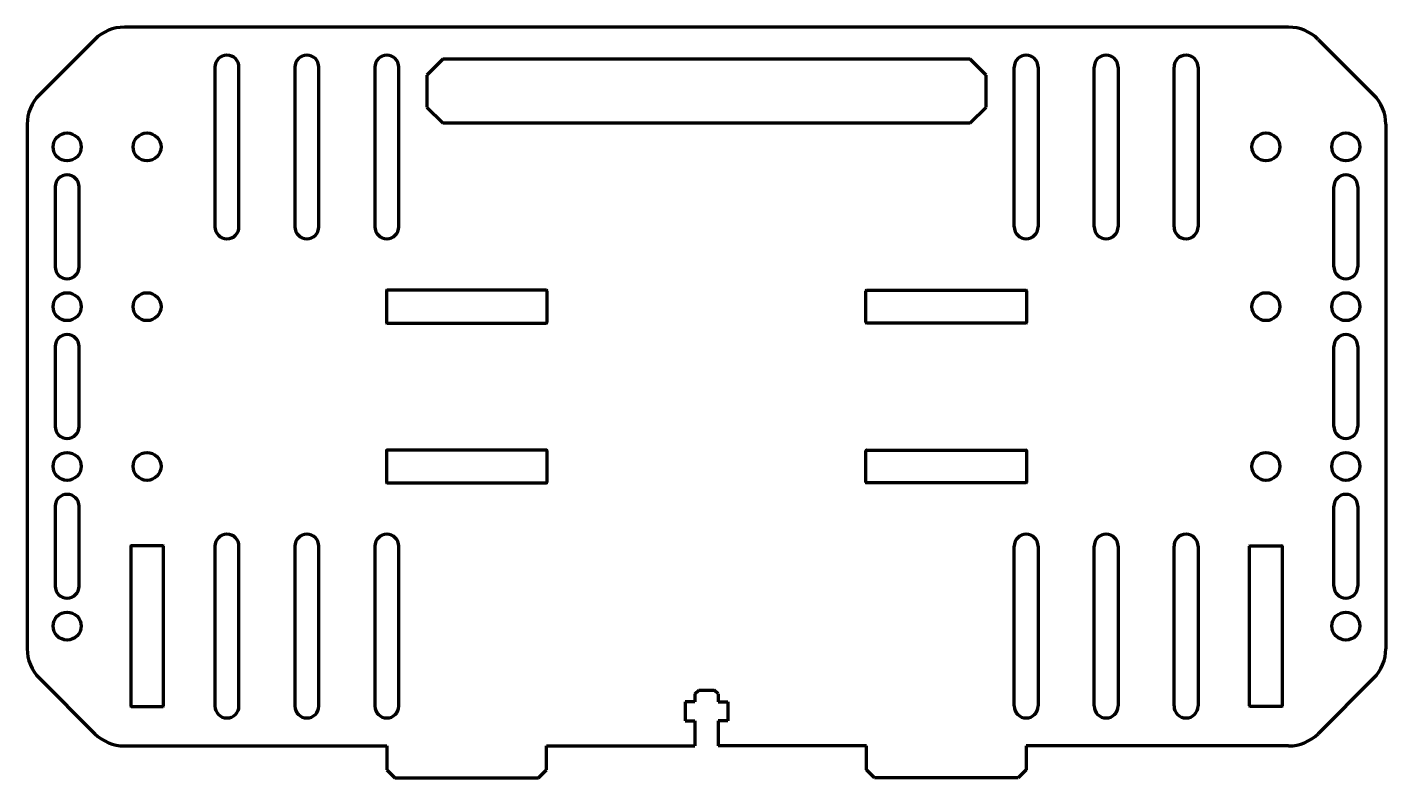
# Model space of a CAD drawing. Header units: millimetres. Extents: x -85 to 85, y 39 to 133.
import ezdxf

# ---------------------------------------------------------------- set-up
doc = ezdxf.new("R2010")
doc.units = ezdxf.units.MM
doc.linetypes.add('K5LT_BASIC', pattern=[0])
doc.layers.add('Системный слой (1)', color=251, linetype='Continuous', true_color=0x6c6c6c)

msp = doc.modelspace()

# ---------------------------------------------------------------- linework, layer by layer
at = {"layer": 'Системный слой (1)', "color": 150, "linetype": 'K5LT_BASIC', "lineweight": 80, "true_color": 0x0080ff}
for p, q in [((72.84, 133), (-72.84, 133)), ((-76.53, 131.47), (-83.47, 124.53)), ((76.53, 131.47), (83.47, 124.53)), ((-61.5, 128), (-61.5, 108)), ((-58.5, 108), (-58.5, 128)), ((-51.5, 128), (-51.5, 108)), ((-48.5, 108), (-48.5, 128)), ((-41.5, 128), (-41.5, 108)), ((-38.5, 108), (-38.5, 128)), ((-33, 129), (-35, 127)), ((33, 129), (-33, 129)), ((35, 127), (33, 129)), ((38.5, 108), (38.5, 128)), ((41.5, 128), (41.5, 108)), ((48.5, 108), (48.5, 128)), ((51.5, 128), (51.5, 108)), ((58.5, 108), (58.5, 128)), ((61.5, 128), (61.5, 108)), ((-35, 127), (-35, 123)), ((35, 123), (35, 127)), ((-35, 123), (-33, 121)), ((33, 121), (35, 123)), ((-85, 120.84), (-85, 55.16)), ((-33, 121), (33, 121)), ((85, 120.84), (85, 55.16)), ((-81.5, 113), (-81.5, 103)), ((-78.5, 103), (-78.5, 113)), ((78.5, 103), (78.5, 113)), ((81.5, 113), (81.5, 103)), ((-40.05, 100), (-40.05, 96)), ((-20, 100.05), (-40, 100.05)), ((-19.95, 96), (-19.95, 100)), ((19.95, 96), (19.95, 100)), ((20, 100.05), (40, 100.05)), ((40.05, 100), (40.05, 96)), ((-40, 95.95), (-20, 95.95)), ((40, 95.95), (20, 95.95)), ((-81.5, 93), (-81.5, 83)), ((-78.5, 83), (-78.5, 93)), ((78.5, 83), (78.5, 93)), ((81.5, 93), (81.5, 83)), ((-40.05, 80), (-40.05, 76)), ((-20, 80.05), (-40, 80.05)), ((-19.95, 76), (-19.95, 80)), ((19.95, 76), (19.95, 80)), ((20, 80.05), (40, 80.05)), ((40.05, 80), (40.05, 76)), ((-40, 75.95), (-20, 75.95)), ((40, 75.95), (20, 75.95)), ((-81.5, 73), (-81.5, 63)), ((-78.5, 63), (-78.5, 73)), ((78.5, 63), (78.5, 73)), ((81.5, 73), (81.5, 63)), ((-72.05, 68), (-72.05, 48)), ((-68, 68.05), (-72, 68.05)), ((-67.95, 48), (-67.95, 68)), ((-61.5, 68), (-61.5, 48)), ((-51.5, 68), (-51.5, 48)), ((-41.5, 68), (-41.5, 48)), ((41.5, 68), (41.5, 48)), ((51.5, 68), (51.5, 48)), ((61.5, 68), (61.5, 48)), ((68, 68.05), (72, 68.05)), ((-58.5, 48), (-58.5, 68)), ((-48.5, 48), (-48.5, 68)), ((-38.5, 48), (-38.5, 68)), ((38.5, 48), (38.5, 68)), ((48.5, 48), (48.5, 68)), ((58.5, 48), (58.5, 68)), ((67.95, 48), (67.95, 68)), ((72.05, 68), (72.05, 48)), ((-83.47, 51.47), (-76.53, 44.53)), ((83.47, 51.47), (76.53, 44.53)), ((-1.44, 49.5), (-0.94, 50)), ((-1.44, 49.5), (-1.44, 48.5)), ((-0.94, 50), (0.94, 50)), ((1.44, 49.5), (0.94, 50)), ((1.44, 49.5), (1.44, 48.5)), ((-72, 47.95), (-68, 47.95)), ((-1.44, 48.5), (-2.69, 48.5)), ((-2.69, 48.5), (-2.69, 46.12)), ((1.44, 48.5), (2.69, 48.5)), ((2.69, 48.5), (2.69, 46.12)), ((72, 47.95), (68, 47.95)), ((-2.69, 46.12), (-1.44, 46.12)), ((-1.44, 46.12), (-1.44, 43)), ((1.44, 46.12), (1.44, 43)), ((2.69, 46.12), (1.44, 46.12)), ((-72.84, 43), (-40, 43)), ((-40, 43), (-40, 40)), ((-20, 43), (-1.44, 43)), ((-20, 40), (-20, 43)), ((20, 43), (1.44, 43)), ((20, 40), (20, 43)), ((72.84, 43), (40, 43)), ((40, 43), (40, 40)), ((-40, 40), (-39, 39)), ((-21, 39), (-20, 40)), ((21, 39), (20, 40)), ((40, 40), (39, 39)), ((-39, 39), (-21, 39)), ((39, 39), (21, 39))]:
    msp.add_line(p, q, dxfattribs=at)
for centre in [(-80, 118), (-70, 118), (70, 118), (80, 118), (-80, 98), (-70, 98), (70, 98), (80, 98), (-80, 78), (-70, 78), (70, 78), (80, 78), (-80, 58), (80, 58)]:
    msp.add_circle(centre, 1.75, dxfattribs=at)
for centre, radius, start, end in [((-72.84, 127.77), 5.23, 90, 135), ((72.84, 127.77), 5.23, 45, 90), ((-60, 128), 1.5, 0, 180), ((-50, 128), 1.5, 0, 180), ((-40, 128), 1.5, 0, 180), ((40, 128), 1.5, 0, 180), ((50, 128), 1.5, 0, 180), ((60, 128), 1.5, 0, 180), ((-79.77, 120.84), 5.23, 135, 180), ((79.77, 120.84), 5.23, 0, 45), ((-80, 113), 1.5, 0, 180), ((80, 113), 1.5, 0, 180), ((-60, 108), 1.5, 180, 360), ((-50, 108), 1.5, 180, 360), ((-40, 108), 1.5, 180, 0), ((40, 108), 1.5, 180, 0), ((50, 108), 1.5, 180, 0), ((60, 108), 1.5, 180, 0), ((-80, 103), 1.5, 180, 0), ((80, 103), 1.5, 180, 0), ((-40, 100), 0.05, 90, 180), ((-20, 100), 0.05, 0, 90), ((20, 100), 0.05, 90, 180), ((40, 100), 0.05, 0, 90), ((-40, 96), 0.05, 180, 270), ((-20, 96), 0.05, 270, 0), ((20, 96), 0.05, 180, 270), ((40, 96), 0.05, 270, 0), ((-80, 93), 1.5, 0, 180), ((80, 93), 1.5, 0, 180), ((-80, 83), 1.5, 180, 0), ((80, 83), 1.5, 180, 0), ((-40, 80), 0.05, 90, 180), ((-20, 80), 0.05, 0, 90), ((20, 80), 0.05, 90, 180), ((40, 80), 0.05, 0, 90), ((-40, 76), 0.05, 180, 270), ((-20, 76), 0.05, 270, 0), ((20, 76), 0.05, 180, 270), ((40, 76), 0.05, 270, 0), ((-80, 73), 1.5, 0, 180), ((80, 73), 1.5, 0, 180), ((-72, 68), 0.05, 90, 180), ((-68, 68), 0.05, 0, 90), ((-60, 68), 1.5, 0, 180), ((-50, 68), 1.5, 0, 180), ((-40, 68), 1.5, 0, 180), ((40, 68), 1.5, 0, 180), ((50, 68), 1.5, 0, 180), ((60, 68), 1.5, 0, 180), ((68, 68), 0.05, 90, 180), ((72, 68), 0.05, 0, 90), ((-80, 63), 1.5, 180, 0), ((80, 63), 1.5, 180, 0), ((-79.77, 55.16), 5.23, 180, 225), ((79.77, 55.16), 5.23, 315, 0), ((-72, 48), 0.05, 180, 270), ((-68, 48), 0.05, 270, 0), ((-60, 48), 1.5, 180, 360), ((-50, 48), 1.5, 180, 360), ((-40, 48), 1.5, 180, 360), ((40, 48), 1.5, 180, 0), ((50, 48), 1.5, 180, 0), ((60, 48), 1.5, 180, 0), ((68, 48), 0.05, 180, 270), ((72, 48), 0.05, 270, 0), ((-72.84, 48.23), 5.23, 225, 270), ((72.84, 48.23), 5.23, 270, 315)]:
    msp.add_arc(centre, radius, start, end, dxfattribs=at)

doc.saveas('drawing.dxf')
